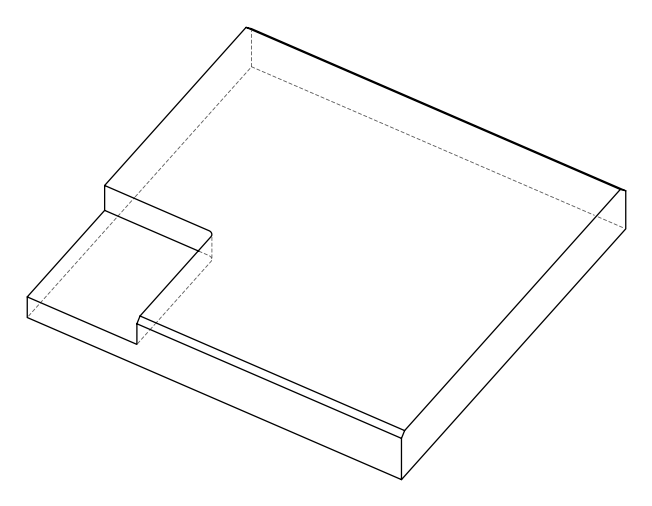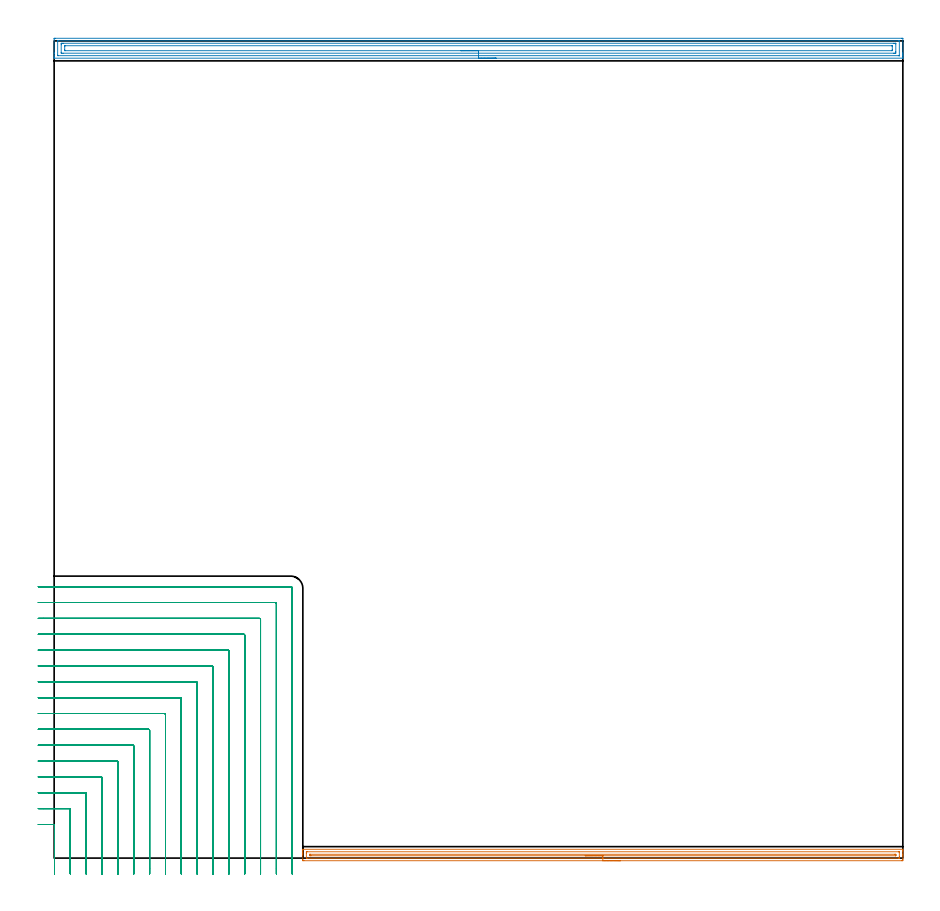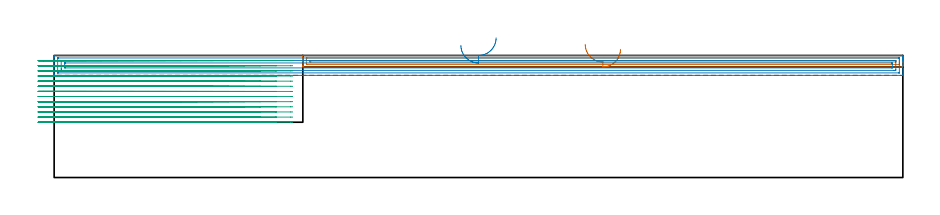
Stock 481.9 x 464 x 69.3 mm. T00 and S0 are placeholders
(PLAN: 3 operations, 1 tool changes, 101.9 min)
(1 AREA_MILL | FG_CHAMFER_SURFACE | UGT0205_001 | 8.35 min | 7284 mm3)
(2 AREA_MILL_1 | FG_CHAMFER_SURFACE_1 | UGT0205_001 | 15.7 min | 30751 mm3)
(3 MILL_CORNER_NOTCH_RECTANGULAR | CORNER_NOTCH_RECTANGULAR | NXT0201_011 | Follow Part, ap 3, ae 75% | 77.9 min | 856313 mm3)
(TOOL UGT0205_001 | Chamfer Mill 20 x 3 x 45 deg. | D20 FL50 Z2)
(TOOL NXT0201_011 | ENDMILL 12mm [2P460-1200-NA 1630] | D12 FL38 Z6)
(OP 1 AREA_MILL)
G17 G21 G94 G90
T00 M6
G54
G17 G0 G90 X321.55 Y-1.5 S1061 M3
G43 Z79.3 H0
Z72.8
G94 G1 X321.512 Z71.928 F250.
X321.398 Z71.064
X321.209 Z70.212
X320.947 Z69.38
X320.613 Z68.574
X320.21 Z67.8
X319.742 Z67.064
X319.21 Z66.372
X318.621 Z65.729
X317.978 Z65.14
X317.286 Z64.608
X316.55 Z64.14
X315.776 Z63.737
X314.97 Z63.403
X314.138 Z63.141
X313.286 Z62.952
X312.422 Z62.838
X311.55 Z62.8
X141.818
X141.244 Y-1.494 Z62.804
X141.208 Y-1.491 Z62.806
X141.2 Y-0.922 Z63.375
Y1.75 Z66.044
Y2.299 Z66.596
Y2.641 Z66.937
Y3.19 Z67.486
Y3.531 Z67.826
Y4.213 Z68.513
Y4.557 Z68.857
X141.207 Y4.951 Z69.243
X141.21 Y4.997 Z69.288
X141.371 Y5. Z69.3
X481.729
X481.89 Y4.997 Z69.288
X481.893 Y4.951 Z69.243
X481.9 Y4.557 Z68.856
Y4.213 Z68.513
Y3.531 Z67.826
Y2.3 Z66.596
Y1.753 Z66.047
Y1.134 Z65.43
Y-0.647 Z63.65
X481.898 Y-0.922 Z63.375
X481.892 Y-1.491 Z62.806
X481.856 Y-1.494 Z62.803
X481.282 Y-1.5 Z62.8
X311.55
Y-0.086 Z64.214
X143.55 Y-0.085 Z64.215
X143.44 Y-0.084 Z64.216
X143.228 Y-0.079 Z64.221
X143.21 Y-0.031 Z64.269
X143.202 Y0.37 Z64.67
X143.2 Y2.641 Z66.941
X143.201 Y3.043 Z67.343
X143.207 Y3.531 Z67.831
X143.21 Y3.575 Z67.875
X143.385 Y3.582 Z67.882
X143.495 Y3.585 Z67.885
X143.55 Y3.586 Z67.886
X479.55 Y3.585 Z67.885
X479.66 Y3.584 Z67.884
X479.872 Y3.579 Z67.879
X479.89 Y3.531 Z67.831
X479.898 Y3.13 Z67.43
X479.9 Y0.859 Z65.159
X479.899 Y0.457 Z64.757
X479.893 Y-0.031 Z64.269
X479.89 Y-0.075 Z64.225
X479.715 Y-0.082 Z64.218
X479.605 Y-0.085 Z64.215
X479.55 Y-0.086 Z64.214
X311.55
Y1.328 Z65.628
X145.813 Y1.329 Z65.629
X145.391 Y1.332 Z65.632
X145.251 Y1.335 Z65.635
X145.21 Y1.338 Z65.638
X145.206 Y1.433 Z65.733
X145.202 Y1.56 Z65.86
X145.201 Y1.75 Z66.05
X145.202 Y1.938 Z66.238
X145.21 Y2.13 Z66.43
X145.215 Y2.165 Z66.465
X145.234 Y2.167 Z66.467
X145.285 Y2.169 Z66.469
X145.391 Y2.171 Z66.471
X477.287
X477.709 Y2.168 Z66.468
X477.849 Y2.165 Z66.465
X477.89 Y2.162 Z66.462
X477.894 Y2.067 Z66.367
X477.897 Y1.94 Z66.24
X477.899 Y1.75 Z66.05
X477.898 Y1.562 Z65.862
X477.89 Y1.37 Z65.67
X477.885 Y1.334 Z65.634
X477.866 Y1.333 Z65.633
X477.815 Y1.33 Z65.63
X477.709 Y1.329 Z65.629
X311.55 Y1.328 Z65.628
X310.678 Z65.667
X309.814 Z65.78
X308.962 Z65.969
X308.13 Z66.232
X307.324 Z66.565
X306.55 Z66.968
X305.814 Z67.437
X305.122 Z67.968
X304.479 Z68.557
X303.89 Z69.201
X303.358 Z69.893
X302.89 Z70.628
X302.487 Z71.402
X302.153 Z72.208
X301.891 Z73.04
X301.702 Z73.892
X301.588 Z74.757
X301.55 Z75.628
G0 Z79.3
M5
M2
(OP 2 AREA_MILL_1)
G17 G21 G94 G90
T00 M6
G54
G17 G0 G90 X250.95 Y454.2 S1061 M3
G43 Z79.3 H0
G94 G1 X250.912 Z78.428 F250.
X250.798 Z77.564
X250.609 Z76.712
X250.347 Z75.88
X250.013 Z75.074
X249.61 Z74.3
X249.141 Z73.564
X248.61 Z72.872
X248.021 Z72.229
X247.378 Z71.64
X246.686 Z71.108
X245.95 Z70.64
X245.176 Z70.237
X244.37 Z69.903
X243.538 Z69.641
X242.686 Z69.452
X241.822 Z69.338
X240.95 Z69.3
X0.172
X0.01 Y454.202 Z69.288
X0.003 Y454.347 Z69.145
X0. Y454.5 Z69.
Y454.789 Z68.711
Y455.465 Z68.029
Y456.681 Z66.816
Y457.219 Z66.275
Y465.112 Z58.386
X0.003 Y465.384 Z58.113
X0.01 Y465.492 Z58.006
X0.12 Y465.499 Z57.999
X0.619 Y465.5 Z58.
X481.281
X481.784 Y465.495 Z58.003
X481.89 Y465.492 Z58.006
X481.9 Y465.381 Z58.116
Y457.219 Z66.275
Y456.681 Z66.816
Y456.342 Z67.154
Y455.804 Z67.692
Y455.465 Z68.029
Y454.789 Z68.711
Y454.499 Z69.
X481.897 Y454.347 Z69.145
X481.89 Y454.202 Z69.289
X481.728 Y454.2 Z69.3
X240.95
Y455.614 Z67.886
X2.406 Y455.615 Z67.885
X2.253 Y455.616 Z67.884
X2.051 Y455.62 Z67.88
X2.01 Y455.622 Z67.878
X2.005 Y455.65 Z67.85
X2.003 Y455.682 Z67.818
X2. Y455.863 Z67.637
Y463.889 Z59.611
X2.002 Y463.995 Z59.505
X2.006 Y464.066 Z59.434
X2.01 Y464.08 Z59.42
X2.014 Y464.082 Z59.418
X2.035 Y464.084 Z59.416
X2.406 Y464.086 Z59.414
X2.558
X479.494 Y464.085 Z59.415
X479.647 Y464.084 Z59.416
X479.849 Y464.08 Z59.42
X479.89 Y464.078 Z59.422
X479.895 Y464.05 Z59.45
X479.897 Y464.018 Z59.482
X479.9 Y463.837 Z59.663
Y455.811 Z67.689
X479.898 Y455.705 Z67.795
X479.894 Y455.634 Z67.866
X479.89 Y455.62 Z67.88
X479.886 Y455.618 Z67.882
X479.865 Y455.616 Z67.884
X479.494 Y455.614 Z67.886
X479.342
X240.95
Y457.028 Z66.472
X5.086
X4.386 Y457.029 Z66.471
X4.193 Y457.032 Z66.468
X4.01 Y457.037 Z66.463
X4.004 Y457.219 Z66.281
X4.001 Y457.408 Z66.092
X4. Y461.793 Z61.707
X4.004 Y462.481 Z61.019
X4.007 Y462.663 Z60.837
X4.193 Y462.666 Z60.834
X4.892 Y462.671 Z60.829
X5.086
X476.814 Y462.672 Z60.828
X477.514 Y462.671 Z60.829
X477.707 Y462.668 Z60.832
X477.89 Y462.663 Z60.837
X477.896 Y462.481 Z61.019
X477.899 Y462.292 Z61.208
X477.9 Y457.907 Z65.593
X477.896 Y457.219 Z66.281
X477.893 Y457.037 Z66.463
X477.707 Y457.034 Z66.466
X477.008 Y457.029 Z66.471
X476.814 Y457.028 Z66.472
X240.95
Y458.443 Z65.057
X6.52
X6.141 Y458.444 Z65.056
X6.073 Y458.446 Z65.054
X6.01 Y458.451 Z65.049
X6.006 Y458.547 Z64.953
X6. Y458.953 Z64.547
Y460.727 Z62.773
X6.01 Y461.155 Z62.345
X6.018 Y461.251 Z62.249
X6.153 Y461.254 Z62.246
X6.333 Y461.257 Z62.243
X475.38
X475.759 Y461.256 Z62.244
X475.827 Y461.254 Z62.246
X475.89 Y461.249 Z62.251
X475.894 Y461.153 Z62.347
X475.9 Y460.747 Z62.753
Y458.993 Z64.507
Y458.973 Z64.527
X475.89 Y458.545 Z64.955
X475.882 Y458.449 Z65.051
X475.747 Y458.446 Z65.054
X475.567 Y458.443 Z65.057
X240.95
X240.078 Z65.095
X239.213 Z65.209
X238.362 Z65.398
X237.53 Z65.66
X236.724 Z65.994
X235.95 Z66.397
X235.214 Z66.866
X234.522 Z67.397
X233.879 Z67.986
X233.29 Z68.629
X232.758 Z69.322
X232.29 Z70.057
X231.887 Z70.831
X231.553 Z71.637
X231.291 Z72.469
X231.102 Z73.321
X230.988 Z74.186
X230.95 Z75.057
G0 Z79.3
M5
M2
(OP 3 MILL_CORNER_NOTCH_RECTANGULAR)
G17 G21 G94 G90
T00 M6
G54
G17 G0 G90 X0.2 Y-9. S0 M3
G43 Z79.3 H1
Z66.385
G94 G1 Y-6. F250.
Y18.509 F500.
G3 X-0.391 Y19.1 R0.6
G1 X-6.
X-9. F250.
G0 Z79.3
X9.2 Y-9.
Z66.385
G1 Y-6.
Y27.508 F500.
G3 X8.608 Y28.1 R0.6
G1 X-6.
X-9. F250.
G0 Z79.3
X18.2 Y-9.
Z66.385
G1 Y-6.
Y36.508 F500.
G3 X17.608 Y37.1 R0.6
G1 X-6.
X-9. F250.
G0 Z79.3
X27.2 Y-9.
Z66.385
G1 Y-6.
Y45.508 F500.
G3 X26.608 Y46.1 R0.6
G1 X-6.
X-9. F250.
G0 Z79.3
X36.2 Y-9.
Z66.385
G1 Y-6.
Y54.507 F500.
G3 X35.607 Y55.1 R0.6
G1 X-6.
X-9. F250.
G0 Z79.3
X45.2 Y-9.
Z66.385
G1 Y-6.
Y63.507 F500.
G3 X44.607 Y64.1 R0.6
G1 X-6.
X-9. F250.
G0 Z79.3
X54.2 Y-9.
Z66.385
G1 Y-6.
Y72.507 F500.
G3 X53.607 Y73.1 R0.6
G1 X-6.
X-9. F250.
G0 Z79.3
X63.2 Y-9.
Z66.385
G1 Y-6.
Y81.506 F500.
G3 X62.606 Y82.1 R0.6
G1 X-6.
X-9. F250.
G0 Z79.3
X72.2 Y-9.
Z66.385
G1 Y-6.
Y90.506 F500.
G3 X71.606 Y91.1 R0.6
G1 X-6.
X-9. F250.
G0 Z79.3
X81.2 Y-9.
Z66.385
G1 Y-6.
Y99.506 F500.
G3 X80.606 Y100.1 R0.6
G1 X-6.
X-9. F250.
G0 Z79.3
X90.2 Y-9.
Z66.385
G1 Y-6.
Y108.505 F500.
G3 X89.605 Y109.1 R0.6
G1 X-6.
X-9. F250.
G0 Z79.3
X99.2 Y-9.
Z66.385
G1 Y-6.
Y117.505 F500.
G3 X98.605 Y118.1 R0.6
G1 X-6.
X-9. F250.
G0 Z79.3
X108.2 Y-9.
Z66.385
G1 Y-6.
Y126.505 F500.
G3 X107.605 Y127.1 R0.6
G1 X-6.
X-9. F250.
G0 Z79.3
X117.2 Y-9.
Z66.385
G1 Y-6.
Y135.504 F500.
G3 X116.604 Y136.1 R0.6
G1 X-6.
X-9. F250.
G0 Z79.3
X126.2 Y-9.
Z66.385
G1 Y-6.
Y144.504 F500.
G3 X125.604 Y145.1 R0.6
G1 X-6.
X-9. F250.
G0 Z79.3
X135.2 Y-9.
Z66.385
G1 Y-6.
Y153.2 F500.
G3 X134.3 Y154.1 R0.9
G1 X-6.
X-9. F250.
G0 Z79.3
X0.2 Y-9.
Z63.469
G1 Y-6.
Y18.509 F500.
G3 X-0.391 Y19.1 R0.6
G1 X-6.
X-9. F250.
G0 Z79.3
X9.2 Y-9.
Z63.469
G1 Y-6.
Y27.508 F500.
G3 X8.608 Y28.1 R0.6
G1 X-6.
X-9. F250.
G0 Z79.3
X18.2 Y-9.
Z63.469
G1 Y-6.
Y36.508 F500.
G3 X17.608 Y37.1 R0.6
G1 X-6.
X-9. F250.
G0 Z79.3
X27.2 Y-9.
Z63.469
G1 Y-6.
Y45.508 F500.
G3 X26.608 Y46.1 R0.6
G1 X-6.
X-9. F250.
G0 Z79.3
X36.2 Y-9.
Z63.469
G1 Y-6.
Y54.507 F500.
G3 X35.607 Y55.1 R0.6
G1 X-6.
X-9. F250.
G0 Z79.3
X45.2 Y-9.
Z63.469
G1 Y-6.
Y63.507 F500.
G3 X44.607 Y64.1 R0.6
G1 X-6.
X-9. F250.
G0 Z79.3
X54.2 Y-9.
Z63.469
G1 Y-6.
Y72.507 F500.
G3 X53.607 Y73.1 R0.6
G1 X-6.
X-9. F250.
G0 Z79.3
X63.2 Y-9.
Z63.469
G1 Y-6.
Y81.506 F500.
G3 X62.606 Y82.1 R0.6
G1 X-6.
X-9. F250.
G0 Z79.3
X72.2 Y-9.
Z63.469
G1 Y-6.
Y90.506 F500.
G3 X71.606 Y91.1 R0.6
G1 X-6.
X-9. F250.
G0 Z79.3
X81.2 Y-9.
Z63.469
G1 Y-6.
Y99.506 F500.
G3 X80.606 Y100.1 R0.6
G1 X-6.
X-9. F250.
G0 Z79.3
X90.2 Y-9.
Z63.469
G1 Y-6.
Y108.505 F500.
G3 X89.605 Y109.1 R0.6
G1 X-6.
X-9. F250.
G0 Z79.3
X99.2 Y-9.
Z63.469
G1 Y-6.
Y117.505 F500.
G3 X98.605 Y118.1 R0.6
G1 X-6.
X-9. F250.
G0 Z79.3
X108.2 Y-9.
Z63.469
G1 Y-6.
Y126.505 F500.
G3 X107.605 Y127.1 R0.6
G1 X-6.
X-9. F250.
G0 Z79.3
X117.2 Y-9.
Z63.469
G1 Y-6.
Y135.504 F500.
G3 X116.604 Y136.1 R0.6
G1 X-6.
X-9. F250.
G0 Z79.3
X126.2 Y-9.
Z63.469
G1 Y-6.
Y144.504 F500.
G3 X125.604 Y145.1 R0.6
G1 X-6.
X-9. F250.
G0 Z79.3
X135.2 Y-9.
Z63.469
G1 Y-6.
Y153.2 F500.
G3 X134.3 Y154.1 R0.9
G1 X-6.
X-9. F250.
G0 Z79.3
X0.2 Y-9.
Z60.554
G1 Y-6.
Y18.509 F500.
G3 X-0.391 Y19.1 R0.6
G1 X-6.
X-9. F250.
G0 Z79.3
X9.2 Y-9.
Z60.554
G1 Y-6.
Y27.508 F500.
G3 X8.608 Y28.1 R0.6
G1 X-6.
X-9. F250.
G0 Z79.3
X18.2 Y-9.
Z60.554
G1 Y-6.
Y36.508 F500.
G3 X17.608 Y37.1 R0.6
G1 X-6.
X-9. F250.
G0 Z79.3
X27.2 Y-9.
Z60.554
G1 Y-6.
Y45.508 F500.
G3 X26.608 Y46.1 R0.6
G1 X-6.
X-9. F250.
G0 Z79.3
X36.2 Y-9.
Z60.554
G1 Y-6.
Y54.507 F500.
G3 X35.607 Y55.1 R0.6
G1 X-6.
X-9. F250.
G0 Z79.3
X45.2 Y-9.
Z60.554
G1 Y-6.
Y63.507 F500.
G3 X44.607 Y64.1 R0.6
G1 X-6.
X-9. F250.
G0 Z79.3
X54.2 Y-9.
Z60.554
G1 Y-6.
Y72.507 F500.
G3 X53.607 Y73.1 R0.6
G1 X-6.
X-9. F250.
G0 Z79.3
X63.2 Y-9.
Z60.554
G1 Y-6.
Y81.506 F500.
G3 X62.606 Y82.1 R0.6
G1 X-6.
X-9. F250.
G0 Z79.3
X72.2 Y-9.
Z60.554
G1 Y-6.
Y90.506 F500.
G3 X71.606 Y91.1 R0.6
G1 X-6.
X-9. F250.
G0 Z79.3
X81.2 Y-9.
Z60.554
G1 Y-6.
Y99.506 F500.
G3 X80.606 Y100.1 R0.6
G1 X-6.
X-9. F250.
G0 Z79.3
X90.2 Y-9.
Z60.554
G1 Y-6.
Y108.505 F500.
G3 X89.605 Y109.1 R0.6
G1 X-6.
X-9. F250.
G0 Z79.3
X99.2 Y-9.
Z60.554
G1 Y-6.
Y117.505 F500.
G3 X98.605 Y118.1 R0.6
G1 X-6.
X-9. F250.
G0 Z79.3
X108.2 Y-9.
Z60.554
G1 Y-6.
Y126.505 F500.
G3 X107.605 Y127.1 R0.6
G1 X-6.
X-9. F250.
G0 Z79.3
X117.2 Y-9.
Z60.554
G1 Y-6.
Y135.504 F500.
G3 X116.604 Y136.1 R0.6
G1 X-6.
X-9. F250.
G0 Z79.3
X126.2 Y-9.
Z60.554
G1 Y-6.
Y144.504 F500.
G3 X125.604 Y145.1 R0.6
G1 X-6.
X-9. F250.
G0 Z79.3
X135.2 Y-9.
Z60.554
G1 Y-6.
Y153.2 F500.
G3 X134.3 Y154.1 R0.9
G1 X-6.
X-9. F250.
G0 Z79.3
X0.2 Y-9.
Z57.638
G1 Y-6.
Y18.509 F500.
G3 X-0.391 Y19.1 R0.6
G1 X-6.
X-9. F250.
G0 Z79.3
X9.2 Y-9.
Z57.638
G1 Y-6.
Y27.508 F500.
G3 X8.608 Y28.1 R0.6
G1 X-6.
X-9. F250.
G0 Z79.3
X18.2 Y-9.
Z57.638
G1 Y-6.
Y36.508 F500.
G3 X17.608 Y37.1 R0.6
G1 X-6.
X-9. F250.
G0 Z79.3
X27.2 Y-9.
Z57.638
G1 Y-6.
Y45.508 F500.
G3 X26.608 Y46.1 R0.6
G1 X-6.
X-9. F250.
G0 Z79.3
X36.2 Y-9.
Z57.638
G1 Y-6.
Y54.507 F500.
G3 X35.607 Y55.1 R0.6
G1 X-6.
X-9. F250.
G0 Z79.3
X45.2 Y-9.
Z57.638
G1 Y-6.
Y63.507 F500.
G3 X44.607 Y64.1 R0.6
G1 X-6.
X-9. F250.
G0 Z79.3
X54.2 Y-9.
Z57.638
G1 Y-6.
Y72.507 F500.
G3 X53.607 Y73.1 R0.6
G1 X-6.
X-9. F250.
G0 Z79.3
X63.2 Y-9.
Z57.638
G1 Y-6.
Y81.506 F500.
G3 X62.606 Y82.1 R0.6
G1 X-6.
X-9. F250.
G0 Z79.3
X72.2 Y-9.
Z57.638
G1 Y-6.
Y90.506 F500.
G3 X71.606 Y91.1 R0.6
G1 X-6.
X-9. F250.
G0 Z79.3
X81.2 Y-9.
Z57.638
G1 Y-6.
Y99.506 F500.
G3 X80.606 Y100.1 R0.6
G1 X-6.
X-9. F250.
G0 Z79.3
X90.2 Y-9.
Z57.638
G1 Y-6.
Y108.505 F500.
G3 X89.605 Y109.1 R0.6
G1 X-6.
X-9. F250.
G0 Z79.3
X99.2 Y-9.
Z57.638
G1 Y-6.
Y117.505 F500.
G3 X98.605 Y118.1 R0.6
G1 X-6.
X-9. F250.
G0 Z79.3
X108.2 Y-9.
Z57.638
G1 Y-6.
Y126.505 F500.
G3 X107.605 Y127.1 R0.6
G1 X-6.
X-9. F250.
G0 Z79.3
X117.2 Y-9.
Z57.638
G1 Y-6.
Y135.504 F500.
G3 X116.604 Y136.1 R0.6
G1 X-6.
X-9. F250.
G0 Z79.3
X126.2 Y-9.
Z57.638
G1 Y-6.
Y144.504 F500.
G3 X125.604 Y145.1 R0.6
G1 X-6.
X-9. F250.
G0 Z79.3
X135.2 Y-9.
Z57.638
G1 Y-6.
Y153.2 F500.
G3 X134.3 Y154.1 R0.9
G1 X-6.
X-9. F250.
G0 Z79.3
X0.2 Y-9.
Z54.723
G1 Y-6.
Y18.509 F500.
G3 X-0.391 Y19.1 R0.6
G1 X-6.
X-9. F250.
G0 Z79.3
X9.2 Y-9.
Z54.723
G1 Y-6.
Y27.508 F500.
G3 X8.608 Y28.1 R0.6
G1 X-6.
X-9. F250.
G0 Z79.3
X18.2 Y-9.
Z54.723
G1 Y-6.
Y36.508 F500.
G3 X17.608 Y37.1 R0.6
G1 X-6.
X-9. F250.
G0 Z79.3
X27.2 Y-9.
Z54.723
G1 Y-6.
Y45.508 F500.
G3 X26.608 Y46.1 R0.6
G1 X-6.
X-9. F250.
G0 Z79.3
X36.2 Y-9.
Z54.723
G1 Y-6.
Y54.507 F500.
G3 X35.607 Y55.1 R0.6
G1 X-6.
X-9. F250.
G0 Z79.3
X45.2 Y-9.
Z54.723
G1 Y-6.
Y63.507 F500.
G3 X44.607 Y64.1 R0.6
G1 X-6.
X-9. F250.
G0 Z79.3
X54.2 Y-9.
Z54.723
G1 Y-6.
Y72.507 F500.
G3 X53.607 Y73.1 R0.6
G1 X-6.
X-9. F250.
G0 Z79.3
X63.2 Y-9.
Z54.723
G1 Y-6.
Y81.506 F500.
G3 X62.606 Y82.1 R0.6
G1 X-6.
X-9. F250.
G0 Z79.3
X72.2 Y-9.
Z54.723
G1 Y-6.
Y90.506 F500.
G3 X71.606 Y91.1 R0.6
G1 X-6.
X-9. F250.
G0 Z79.3
X81.2 Y-9.
Z54.723
G1 Y-6.
Y99.506 F500.
G3 X80.606 Y100.1 R0.6
G1 X-6.
X-9. F250.
G0 Z79.3
X90.2 Y-9.
Z54.723
G1 Y-6.
Y108.505 F500.
G3 X89.605 Y109.1 R0.6
G1 X-6.
X-9. F250.
G0 Z79.3
X99.2 Y-9.
Z54.723
G1 Y-6.
Y117.505 F500.
G3 X98.605 Y118.1 R0.6
G1 X-6.
X-9. F250.
G0 Z79.3
X108.2 Y-9.
Z54.723
G1 Y-6.
Y126.505 F500.
G3 X107.605 Y127.1 R0.6
G1 X-6.
X-9. F250.
G0 Z79.3
X117.2 Y-9.
Z54.723
G1 Y-6.
Y135.504 F500.
G3 X116.604 Y136.1 R0.6
G1 X-6.
X-9. F250.
G0 Z79.3
X126.2 Y-9.
Z54.723
G1 Y-6.
Y144.504 F500.
G3 X125.604 Y145.1 R0.6
G1 X-6.
X-9. F250.
G0 Z79.3
X135.2 Y-9.
Z54.723
G1 Y-6.
Y153.2 F500.
G3 X134.3 Y154.1 R0.9
G1 X-6.
X-9. F250.
G0 Z79.3
X0.2 Y-9.
Z51.808
G1 Y-6.
Y18.509 F500.
G3 X-0.391 Y19.1 R0.6
G1 X-6.
X-9. F250.
G0 Z79.3
X9.2 Y-9.
Z51.808
G1 Y-6.
Y27.508 F500.
G3 X8.608 Y28.1 R0.6
G1 X-6.
X-9. F250.
G0 Z79.3
X18.2 Y-9.
Z51.808
G1 Y-6.
Y36.508 F500.
G3 X17.608 Y37.1 R0.6
G1 X-6.
X-9. F250.
G0 Z79.3
X27.2 Y-9.
Z51.808
G1 Y-6.
Y45.508 F500.
G3 X26.608 Y46.1 R0.6
G1 X-6.
X-9. F250.
G0 Z79.3
X36.2 Y-9.
Z51.808
G1 Y-6.
Y54.507 F500.
G3 X35.607 Y55.1 R0.6
G1 X-6.
X-9. F250.
G0 Z79.3
X45.2 Y-9.
Z51.808
G1 Y-6.
Y63.507 F500.
G3 X44.607 Y64.1 R0.6
G1 X-6.
X-9. F250.
G0 Z79.3
X54.2 Y-9.
Z51.808
G1 Y-6.
Y72.507 F500.
G3 X53.607 Y73.1 R0.6
G1 X-6.
X-9. F250.
G0 Z79.3
X63.2 Y-9.
Z51.808
G1 Y-6.
Y81.506 F500.
G3 X62.606 Y82.1 R0.6
G1 X-6.
X-9. F250.
G0 Z79.3
X72.2 Y-9.
Z51.808
G1 Y-6.
Y90.506 F500.
G3 X71.606 Y91.1 R0.6
G1 X-6.
X-9. F250.
G0 Z79.3
X81.2 Y-9.
Z51.808
G1 Y-6.
Y99.506 F500.
G3 X80.606 Y100.1 R0.6
G1 X-6.
X-9. F250.
G0 Z79.3
X90.2 Y-9.
Z51.808
G1 Y-6.
Y108.505 F500.
G3 X89.605 Y109.1 R0.6
G1 X-6.
X-9. F250.
G0 Z79.3
X99.2 Y-9.
Z51.808
G1 Y-6.
Y117.505 F500.
G3 X98.605 Y118.1 R0.6
G1 X-6.
X-9. F250.
G0 Z79.3
X108.2 Y-9.
Z51.808
G1 Y-6.
Y126.505 F500.
G3 X107.605 Y127.1 R0.6
G1 X-6.
X-9. F250.
G0 Z79.3
X117.2 Y-9.
Z51.808
G1 Y-6.
Y135.504 F500.
G3 X116.604 Y136.1 R0.6
G1 X-6.
X-9. F250.
G0 Z79.3
X126.2 Y-9.
Z51.808
G1 Y-6.
Y144.504 F500.
G3 X125.604 Y145.1 R0.6
G1 X-6.
X-9. F250.
G0 Z79.3
X135.2 Y-9.
Z51.808
G1 Y-6.
Y153.2 F500.
G3 X134.3 Y154.1 R0.9
G1 X-6.
X-9. F250.
G0 Z79.3
X0.2 Y-9.
Z48.892
G1 Y-6.
Y18.509 F500.
G3 X-0.391 Y19.1 R0.6
G1 X-6.
X-9. F250.
G0 Z79.3
X9.2 Y-9.
Z48.892
G1 Y-6.
Y27.508 F500.
G3 X8.608 Y28.1 R0.6
G1 X-6.
X-9. F250.
G0 Z79.3
X18.2 Y-9.
Z48.892
G1 Y-6.
Y36.508 F500.
G3 X17.608 Y37.1 R0.6
G1 X-6.
X-9. F250.
G0 Z79.3
X27.2 Y-9.
Z48.892
G1 Y-6.
Y45.508 F500.
G3 X26.608 Y46.1 R0.6
G1 X-6.
X-9. F250.
G0 Z79.3
X36.2 Y-9.
Z48.892
G1 Y-6.
Y54.507 F500.
G3 X35.607 Y55.1 R0.6
G1 X-6.
X-9. F250.
G0 Z79.3
X45.2 Y-9.
Z48.892
G1 Y-6.
Y63.507 F500.
G3 X44.607 Y64.1 R0.6
G1 X-6.
X-9. F250.
G0 Z79.3
X54.2 Y-9.
Z48.892
G1 Y-6.
Y72.507 F500.
G3 X53.607 Y73.1 R0.6
G1 X-6.
X-9. F250.
G0 Z79.3
X63.2 Y-9.
Z48.892
G1 Y-6.
Y81.506 F500.
G3 X62.606 Y82.1 R0.6
G1 X-6.
X-9. F250.
G0 Z79.3
X72.2 Y-9.
Z48.892
G1 Y-6.
Y90.506 F500.
G3 X71.606 Y91.1 R0.6
G1 X-6.
X-9. F250.
G0 Z79.3
X81.2 Y-9.
Z48.892
G1 Y-6.
Y99.506 F500.
G3 X80.606 Y100.1 R0.6
G1 X-6.
X-9. F250.
G0 Z79.3
X90.2 Y-9.
Z48.892
G1 Y-6.
Y108.505 F500.
G3 X89.605 Y109.1 R0.6
G1 X-6.
X-9. F250.
G0 Z79.3
X99.2 Y-9.
Z48.892
G1 Y-6.
Y117.505 F500.
G3 X98.605 Y118.1 R0.6
G1 X-6.
X-9. F250.
G0 Z79.3
X108.2 Y-9.
Z48.892
G1 Y-6.
Y126.505 F500.
G3 X107.605 Y127.1 R0.6
G1 X-6.
X-9. F250.
G0 Z79.3
X117.2 Y-9.
Z48.892
G1 Y-6.
Y135.504 F500.
G3 X116.604 Y136.1 R0.6
G1 X-6.
X-9. F250.
G0 Z79.3
X126.2 Y-9.
Z48.892
G1 Y-6.
Y144.504 F500.
G3 X125.604 Y145.1 R0.6
G1 X-6.
X-9. F250.
G0 Z79.3
X135.2 Y-9.
Z48.892
G1 Y-6.
Y153.2 F500.
G3 X134.3 Y154.1 R0.9
G1 X-6.
X-9. F250.
G0 Z79.3
X0.2 Y-9.
Z45.977
G1 Y-6.
Y18.509 F500.
G3 X-0.391 Y19.1 R0.6
G1 X-6.
X-9. F250.
G0 Z79.3
X9.2 Y-9.
Z45.977
G1 Y-6.
Y27.508 F500.
G3 X8.608 Y28.1 R0.6
G1 X-6.
X-9. F250.
G0 Z79.3
X18.2 Y-9.
Z45.977
G1 Y-6.
Y36.508 F500.
G3 X17.608 Y37.1 R0.6
G1 X-6.
X-9. F250.
G0 Z79.3
X27.2 Y-9.
Z45.977
G1 Y-6.
Y45.508 F500.
G3 X26.608 Y46.1 R0.6
G1 X-6.
X-9. F250.
G0 Z79.3
X36.2 Y-9.
Z45.977
G1 Y-6.
Y54.507 F500.
G3 X35.607 Y55.1 R0.6
G1 X-6.
X-9. F250.
G0 Z79.3
X45.2 Y-9.
Z45.977
G1 Y-6.
Y63.507 F500.
G3 X44.607 Y64.1 R0.6
G1 X-6.
X-9. F250.
G0 Z79.3
X54.2 Y-9.
Z45.977
G1 Y-6.
Y72.507 F500.
G3 X53.607 Y73.1 R0.6
G1 X-6.
X-9. F250.
G0 Z79.3
X63.2 Y-9.
Z45.977
G1 Y-6.
Y81.506 F500.
G3 X62.606 Y82.1 R0.6
G1 X-6.
X-9. F250.
G0 Z79.3
X72.2 Y-9.
Z45.977
G1 Y-6.
Y90.506 F500.
G3 X71.606 Y91.1 R0.6
G1 X-6.
X-9. F250.
G0 Z79.3
X81.2 Y-9.
Z45.977
G1 Y-6.
Y99.506 F500.
G3 X80.606 Y100.1 R0.6
G1 X-6.
X-9. F250.
G0 Z79.3
X90.2 Y-9.
Z45.977
G1 Y-6.
Y108.505 F500.
G3 X89.605 Y109.1 R0.6
G1 X-6.
X-9. F250.
G0 Z79.3
X99.2 Y-9.
Z45.977
G1 Y-6.
Y117.505 F500.
G3 X98.605 Y118.1 R0.6
G1 X-6.
X-9. F250.
G0 Z79.3
X108.2 Y-9.
Z45.977
G1 Y-6.
Y126.505 F500.
G3 X107.605 Y127.1 R0.6
G1 X-6.
X-9. F250.
G0 Z79.3
X117.2 Y-9.
Z45.977
G1 Y-6.
Y135.504 F500.
G3 X116.604 Y136.1 R0.6
G1 X-6.
X-9. F250.
G0 Z79.3
X126.2 Y-9.
Z45.977
G1 Y-6.
Y144.504 F500.
G3 X125.604 Y145.1 R0.6
G1 X-6.
X-9. F250.
G0 Z79.3
X135.2 Y-9.
Z45.977
G1 Y-6.
Y153.2 F500.
G3 X134.3 Y154.1 R0.9
G1 X-6.
X-9. F250.
G0 Z79.3
X0.2 Y-9.
Z43.062
G1 Y-6.
Y18.509 F500.
G3 X-0.391 Y19.1 R0.6
G1 X-6.
X-9. F250.
G0 Z79.3
X9.2 Y-9.
Z43.062
G1 Y-6.
Y27.508 F500.
G3 X8.608 Y28.1 R0.6
G1 X-6.
X-9. F250.
G0 Z79.3
X18.2 Y-9.
Z43.062
G1 Y-6.
Y36.508 F500.
G3 X17.608 Y37.1 R0.6
G1 X-6.
X-9. F250.
G0 Z79.3
X27.2 Y-9.
Z43.062
G1 Y-6.
Y45.508 F500.
G3 X26.608 Y46.1 R0.6
G1 X-6.
X-9. F250.
G0 Z79.3
X36.2 Y-9.
Z43.062
G1 Y-6.
Y54.507 F500.
G3 X35.607 Y55.1 R0.6
G1 X-6.
X-9. F250.
G0 Z79.3
X45.2 Y-9.
Z43.062
G1 Y-6.
Y63.507 F500.
G3 X44.607 Y64.1 R0.6
G1 X-6.
X-9. F250.
G0 Z79.3
X54.2 Y-9.
Z43.062
G1 Y-6.
Y72.507 F500.
G3 X53.607 Y73.1 R0.6
G1 X-6.
X-9. F250.
G0 Z79.3
X63.2 Y-9.
Z43.062
G1 Y-6.
Y81.506 F500.
G3 X62.606 Y82.1 R0.6
G1 X-6.
X-9. F250.
G0 Z79.3
X72.2 Y-9.
Z43.062
G1 Y-6.
Y90.506 F500.
G3 X71.606 Y91.1 R0.6
G1 X-6.
X-9. F250.
G0 Z79.3
X81.2 Y-9.
Z43.062
G1 Y-6.
Y99.506 F500.
G3 X80.606 Y100.1 R0.6
G1 X-6.
X-9. F250.
G0 Z79.3
X90.2 Y-9.
Z43.062
G1 Y-6.
Y108.505 F500.
G3 X89.605 Y109.1 R0.6
G1 X-6.
X-9. F250.
G0 Z79.3
X99.2 Y-9.
Z43.062
G1 Y-6.
Y117.505 F500.
G3 X98.605 Y118.1 R0.6
G1 X-6.
X-9. F250.
G0 Z79.3
X108.2 Y-9.
Z43.062
G1 Y-6.
Y126.505 F500.
G3 X107.605 Y127.1 R0.6
G1 X-6.
X-9. F250.
G0 Z79.3
X117.2 Y-9.
Z43.062
G1 Y-6.
Y135.504 F500.
G3 X116.604 Y136.1 R0.6
G1 X-6.
X-9. F250.
G0 Z79.3
X126.2 Y-9.
Z43.062
G1 Y-6.
Y144.504 F500.
G3 X125.604 Y145.1 R0.6
G1 X-6.
X-9. F250.
G0 Z79.3
X135.2 Y-9.
Z43.062
G1 Y-6.
Y153.2 F500.
G3 X134.3 Y154.1 R0.9
G1 X-6.
X-9. F250.
G0 Z79.3
X0.2 Y-9.
Z40.146
G1 Y-6.
Y18.509 F500.
G3 X-0.391 Y19.1 R0.6
G1 X-6.
X-9. F250.
G0 Z79.3
X9.2 Y-9.
Z40.146
G1 Y-6.
Y27.508 F500.
G3 X8.608 Y28.1 R0.6
G1 X-6.
X-9. F250.
G0 Z79.3
X18.2 Y-9.
Z40.146
G1 Y-6.
Y36.508 F500.
G3 X17.608 Y37.1 R0.6
G1 X-6.
X-9. F250.
G0 Z79.3
X27.2 Y-9.
Z40.146
G1 Y-6.
Y45.508 F500.
G3 X26.608 Y46.1 R0.6
G1 X-6.
X-9. F250.
G0 Z79.3
X36.2 Y-9.
Z40.146
G1 Y-6.
Y54.507 F500.
G3 X35.607 Y55.1 R0.6
G1 X-6.
X-9. F250.
G0 Z79.3
X45.2 Y-9.
Z40.146
G1 Y-6.
Y63.507 F500.
G3 X44.607 Y64.1 R0.6
G1 X-6.
X-9. F250.
G0 Z79.3
X54.2 Y-9.
Z40.146
G1 Y-6.
Y72.507 F500.
G3 X53.607 Y73.1 R0.6
G1 X-6.
X-9. F250.
G0 Z79.3
X63.2 Y-9.
Z40.146
G1 Y-6.
Y81.506 F500.
G3 X62.606 Y82.1 R0.6
G1 X-6.
X-9. F250.
G0 Z79.3
X72.2 Y-9.
Z40.146
G1 Y-6.
Y90.506 F500.
G3 X71.606 Y91.1 R0.6
G1 X-6.
X-9. F250.
G0 Z79.3
X81.2 Y-9.
Z40.146
G1 Y-6.
Y99.506 F500.
G3 X80.606 Y100.1 R0.6
G1 X-6.
X-9. F250.
G0 Z79.3
X90.2 Y-9.
Z40.146
G1 Y-6.
Y108.505 F500.
G3 X89.605 Y109.1 R0.6
G1 X-6.
X-9. F250.
G0 Z79.3
X99.2 Y-9.
Z40.146
G1 Y-6.
Y117.505 F500.
G3 X98.605 Y118.1 R0.6
G1 X-6.
X-9. F250.
G0 Z79.3
X108.2 Y-9.
Z40.146
G1 Y-6.
Y126.505 F500.
G3 X107.605 Y127.1 R0.6
G1 X-6.
X-9. F250.
G0 Z79.3
X117.2 Y-9.
Z40.146
G1 Y-6.
Y135.504 F500.
G3 X116.604 Y136.1 R0.6
G1 X-6.
X-9. F250.
G0 Z79.3
X126.2 Y-9.
Z40.146
G1 Y-6.
Y144.504 F500.
G3 X125.604 Y145.1 R0.6
G1 X-6.
X-9. F250.
G0 Z79.3
X135.2 Y-9.
Z40.146
G1 Y-6.
Y153.2 F500.
G3 X134.3 Y154.1 R0.9
G1 X-6.
X-9. F250.
G0 Z79.3
X0.2 Y-9.
Z37.231
G1 Y-6.
Y18.509 F500.
G3 X-0.391 Y19.1 R0.6
G1 X-6.
X-9. F250.
G0 Z79.3
X9.2 Y-9.
Z37.231
G1 Y-6.
Y27.508 F500.
G3 X8.608 Y28.1 R0.6
G1 X-6.
X-9. F250.
G0 Z79.3
X18.2 Y-9.
Z37.231
G1 Y-6.
Y36.508 F500.
G3 X17.608 Y37.1 R0.6
G1 X-6.
X-9. F250.
G0 Z79.3
X27.2 Y-9.
Z37.231
G1 Y-6.
Y45.508 F500.
G3 X26.608 Y46.1 R0.6
G1 X-6.
X-9. F250.
G0 Z79.3
X36.2 Y-9.
Z37.231
G1 Y-6.
Y54.507 F500.
G3 X35.607 Y55.1 R0.6
G1 X-6.
X-9. F250.
G0 Z79.3
X45.2 Y-9.
Z37.231
G1 Y-6.
Y63.507 F500.
G3 X44.607 Y64.1 R0.6
G1 X-6.
X-9. F250.
G0 Z79.3
X54.2 Y-9.
Z37.231
G1 Y-6.
Y72.507 F500.
G3 X53.607 Y73.1 R0.6
G1 X-6.
X-9. F250.
G0 Z79.3
X63.2 Y-9.
Z37.231
G1 Y-6.
Y81.506 F500.
G3 X62.606 Y82.1 R0.6
G1 X-6.
X-9. F250.
G0 Z79.3
X72.2 Y-9.
Z37.231
G1 Y-6.
Y90.506 F500.
G3 X71.606 Y91.1 R0.6
G1 X-6.
X-9. F250.
G0 Z79.3
X81.2 Y-9.
Z37.231
G1 Y-6.
Y99.506 F500.
G3 X80.606 Y100.1 R0.6
G1 X-6.
X-9. F250.
G0 Z79.3
X90.2 Y-9.
Z37.231
G1 Y-6.
Y108.505 F500.
G3 X89.605 Y109.1 R0.6
G1 X-6.
X-9. F250.
G0 Z79.3
X99.2 Y-9.
Z37.231
G1 Y-6.
Y117.505 F500.
G3 X98.605 Y118.1 R0.6
G1 X-6.
X-9. F250.
G0 Z79.3
X108.2 Y-9.
Z37.231
G1 Y-6.
Y126.505 F500.
G3 X107.605 Y127.1 R0.6
G1 X-6.
X-9. F250.
G0 Z79.3
X117.2 Y-9.
Z37.231
G1 Y-6.
Y135.504 F500.
G3 X116.604 Y136.1 R0.6
G1 X-6.
X-9. F250.
G0 Z79.3
X126.2 Y-9.
Z37.231
G1 Y-6.
Y144.504 F500.
G3 X125.604 Y145.1 R0.6
G1 X-6.
X-9. F250.
G0 Z79.3
X135.2 Y-9.
Z37.231
G1 Y-6.
Y153.2 F500.
G3 X134.3 Y154.1 R0.9
G1 X-6.
X-9. F250.
G0 Z79.3
X0.2 Y-9.
Z34.315
G1 Y-6.
Y18.509 F500.
G3 X-0.391 Y19.1 R0.6
G1 X-6.
X-9. F250.
G0 Z79.3
X9.2 Y-9.
Z34.315
G1 Y-6.
Y27.508 F500.
G3 X8.608 Y28.1 R0.6
G1 X-6.
X-9. F250.
G0 Z79.3
X18.2 Y-9.
Z34.315
G1 Y-6.
Y36.508 F500.
G3 X17.608 Y37.1 R0.6
G1 X-6.
X-9. F250.
G0 Z79.3
X27.2 Y-9.
Z34.315
G1 Y-6.
Y45.508 F500.
G3 X26.608 Y46.1 R0.6
G1 X-6.
X-9. F250.
G0 Z79.3
X36.2 Y-9.
Z34.315
G1 Y-6.
Y54.507 F500.
G3 X35.607 Y55.1 R0.6
G1 X-6.
X-9. F250.
G0 Z79.3
X45.2 Y-9.
Z34.315
G1 Y-6.
Y63.507 F500.
G3 X44.607 Y64.1 R0.6
G1 X-6.
X-9. F250.
G0 Z79.3
X54.2 Y-9.
Z34.315
G1 Y-6.
Y72.507 F500.
G3 X53.607 Y73.1 R0.6
G1 X-6.
X-9. F250.
G0 Z79.3
X63.2 Y-9.
Z34.315
G1 Y-6.
Y81.506 F500.
G3 X62.606 Y82.1 R0.6
G1 X-6.
X-9. F250.
G0 Z79.3
X72.2 Y-9.
Z34.315
G1 Y-6.
Y90.506 F500.
G3 X71.606 Y91.1 R0.6
G1 X-6.
X-9. F250.
G0 Z79.3
X81.2 Y-9.
Z34.315
G1 Y-6.
Y99.506 F500.
G3 X80.606 Y100.1 R0.6
G1 X-6.
X-9. F250.
G0 Z79.3
X90.2 Y-9.
Z34.315
G1 Y-6.
Y108.505 F500.
G3 X89.605 Y109.1 R0.6
G1 X-6.
X-9. F250.
G0 Z79.3
X99.2 Y-9.
Z34.315
G1 Y-6.
Y117.505 F500.
G3 X98.605 Y118.1 R0.6
G1 X-6.
X-9. F250.
G0 Z79.3
X108.2 Y-9.
Z34.315
G1 Y-6.
Y126.505 F500.
G3 X107.605 Y127.1 R0.6
G1 X-6.
X-9. F250.
G0 Z79.3
X117.2 Y-9.
Z34.315
G1 Y-6.
Y135.504 F500.
G3 X116.604 Y136.1 R0.6
G1 X-6.
X-9. F250.
G0 Z79.3
X126.2 Y-9.
Z34.315
G1 Y-6.
Y144.504 F500.
G3 X125.604 Y145.1 R0.6
G1 X-6.
X-9. F250.
G0 Z79.3
X135.2 Y-9.
Z34.315
G1 Y-6.
Y153.2 F500.
G3 X134.3 Y154.1 R0.9
G1 X-6.
X-9. F250.
G0 Z79.3
X0.2 Y-9.
Z31.4
G1 Y-6.
Y18.509 F500.
G3 X-0.391 Y19.1 R0.6
G1 X-6.
X-9. F250.
G0 Z79.3
X9.2 Y-9.
Z31.4
G1 Y-6.
Y27.508 F500.
G3 X8.608 Y28.1 R0.6
G1 X-6.
X-9. F250.
G0 Z79.3
X18.2 Y-9.
Z31.4
G1 Y-6.
Y36.508 F500.
G3 X17.608 Y37.1 R0.6
G1 X-6.
X-9. F250.
G0 Z79.3
X27.2 Y-9.
Z31.4
G1 Y-6.
Y45.508 F500.
G3 X26.608 Y46.1 R0.6
G1 X-6.
X-9. F250.
G0 Z79.3
X36.2 Y-9.
Z31.4
G1 Y-6.
Y54.507 F500.
G3 X35.607 Y55.1 R0.6
G1 X-6.
X-9. F250.
G0 Z79.3
X45.2 Y-9.
Z31.4
G1 Y-6.
Y63.507 F500.
G3 X44.607 Y64.1 R0.6
G1 X-6.
X-9. F250.
G0 Z79.3
X54.2 Y-9.
Z31.4
G1 Y-6.
Y72.507 F500.
G3 X53.607 Y73.1 R0.6
G1 X-6.
X-9. F250.
G0 Z79.3
X63.2 Y-9.
Z31.4
G1 Y-6.
Y81.506 F500.
G3 X62.606 Y82.1 R0.6
G1 X-6.
X-9. F250.
G0 Z79.3
X72.2 Y-9.
Z31.4
G1 Y-6.
Y90.506 F500.
G3 X71.606 Y91.1 R0.6
G1 X-6.
X-9. F250.
G0 Z79.3
X81.2 Y-9.
Z31.4
G1 Y-6.
Y99.506 F500.
G3 X80.606 Y100.1 R0.6
G1 X-6.
X-9. F250.
G0 Z79.3
X90.2 Y-9.
Z31.4
G1 Y-6.
Y108.505 F500.
G3 X89.605 Y109.1 R0.6
G1 X-6.
X-9. F250.
G0 Z79.3
X99.2 Y-9.
Z31.4
G1 Y-6.
Y117.505 F500.
G3 X98.605 Y118.1 R0.6
G1 X-6.
X-9. F250.
G0 Z79.3
X108.2 Y-9.
Z31.4
G1 Y-6.
Y126.505 F500.
G3 X107.605 Y127.1 R0.6
G1 X-6.
X-9. F250.
G0 Z79.3
X117.2 Y-9.
Z31.4
G1 Y-6.
Y135.504 F500.
G3 X116.604 Y136.1 R0.6
G1 X-6.
X-9. F250.
G0 Z79.3
X126.2 Y-9.
Z31.4
G1 Y-6.
Y144.504 F500.
G3 X125.604 Y145.1 R0.6
G1 X-6.
X-9. F250.
G0 Z79.3
X135.2 Y-9.
Z31.4
G1 Y-6.
Y153.2 F500.
G3 X134.3 Y154.1 R0.9
G1 X-6.
X-9. F250.
G0 Z79.3
M5
M2
